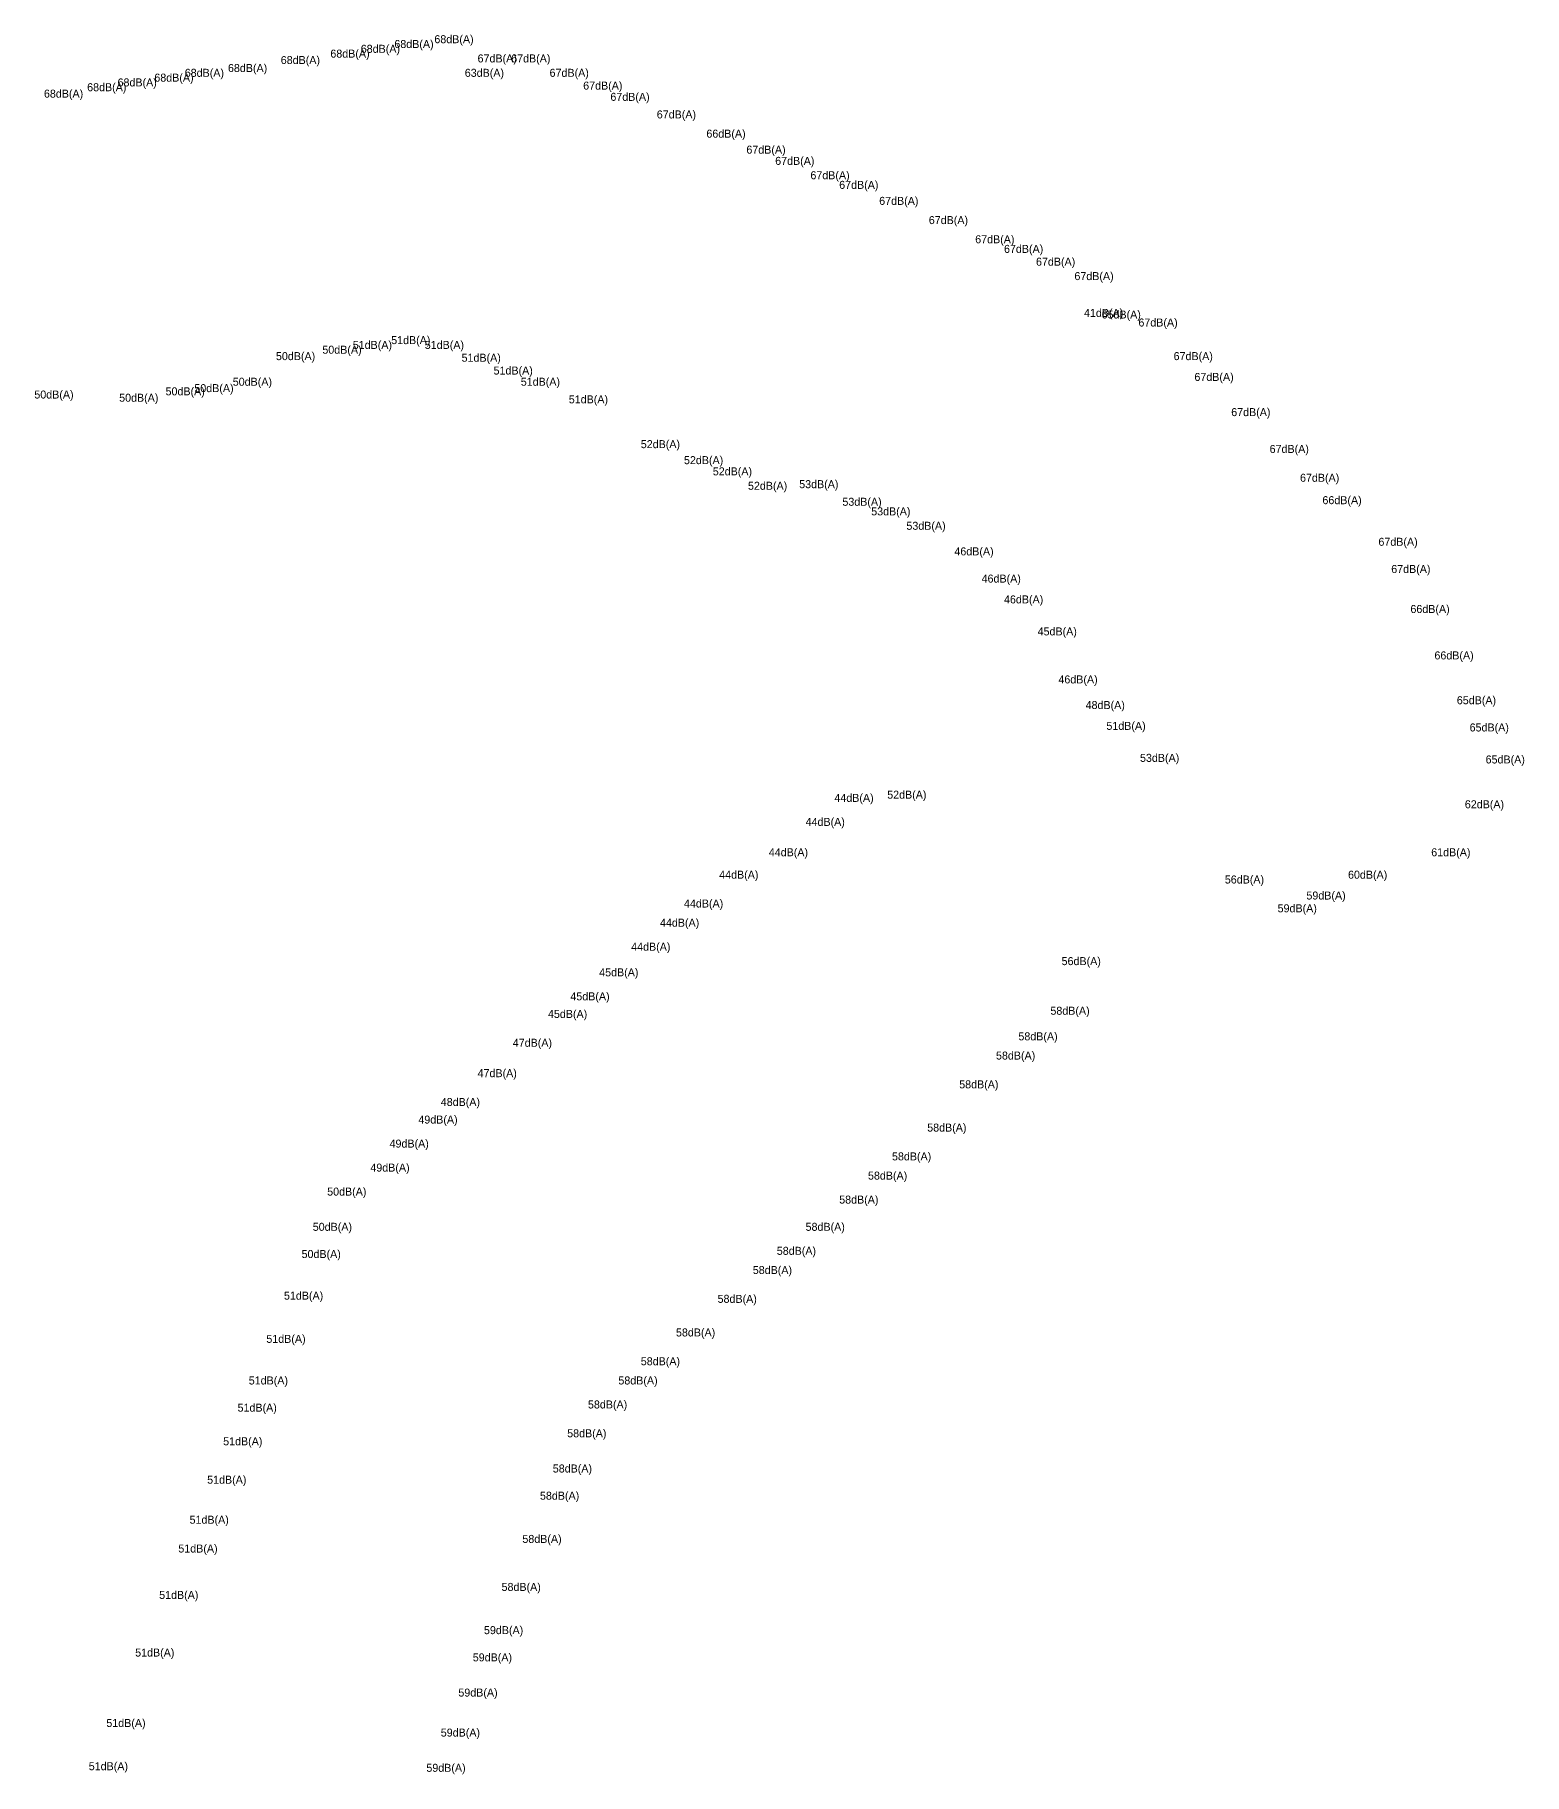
# Model space of a CAD drawing. Extents: x 846089 to 846361, y 827424 to 827644.
# Drawn here: x 846228.6 to 846321.7, y 827535 to 827643.7 of the extents above; entities that cross this region are included whole.
import ezdxf
from ezdxf.enums import TextEntityAlignment as Align

# ---------------------------------------------------------------- set-up
doc = ezdxf.new("R2010")
doc.units = 0
doc.layers.add('SPL_No_Exceedance', color=3, linetype='Continuous')
doc.styles.add('LiberationSerif', font='LiberationSerif-Regular.ttf')

msp = doc.modelspace()

# ---------------------------------------------------------------- texts
at = {"layer": 'SPL_No_Exceedance', "style": 'LiberationSerif'}
for s, p in [('68dB(A)', (846252.3, 827643.1)), ('68dB(A)', (846254.8, 827643.4)), ('68dB(A)', (846245.2, 827642.1)), ('68dB(A)', (846248.3, 827642.5)), ('68dB(A)', (846250.2, 827642.8)), ('67dB(A)', (846257.5, 827642.2)), ('67dB(A)', (846259.6, 827642.2)), ('68dB(A)', (846237.3, 827641)), ('68dB(A)', (846239.2, 827641.3)), ('68dB(A)', (846241.9, 827641.6)), ('63dB(A)', (846256.7, 827641.3)), ('67dB(A)', (846262, 827641.3)), ('68dB(A)', (846230.4, 827640)), ('68dB(A)', (846233.1, 827640.4)), ('68dB(A)', (846235, 827640.7)), ('67dB(A)', (846264.1, 827640.5)), ('67dB(A)', (846265.8, 827639.8)), ('67dB(A)', (846268.7, 827638.7)), ('66dB(A)', (846271.8, 827637.5)), ('67dB(A)', (846274.3, 827636.5)), ('67dB(A)', (846276.1, 827635.8)), ('67dB(A)', (846278.3, 827634.9)), ('67dB(A)', (846280.1, 827634.3)), ('67dB(A)', (846282.6, 827633.3)), ('67dB(A)', (846285.7, 827632.1)), ('67dB(A)', (846288.6, 827630.9)), ('67dB(A)', (846290.4, 827630.3)), ('67dB(A)', (846292.4, 827629.5)), ('67dB(A)', (846294.8, 827628.6)), ('41dB(A)', (846295.4, 827626.3)), ('65dB(A)', (846296.5, 827626.2)), ('67dB(A)', (846298.8, 827625.7)), ('51dB(A)', (846252.1, 827624.6)), ('50dB(A)', (846244.9, 827623.6)), ('50dB(A)', (846247.8, 827624)), ('51dB(A)', (846249.7, 827624.3)), ('51dB(A)', (846254.2, 827624.3)), ('51dB(A)', (846256.5, 827623.5)), ('67dB(A)', (846301, 827623.6)), ('51dB(A)', (846258.5, 827622.7)), ('50dB(A)', (846238, 827621.4)), ('50dB(A)', (846239.8, 827621.6)), ('50dB(A)', (846242.2, 827622)), ('51dB(A)', (846260.2, 827622)), ('67dB(A)', (846302.3, 827622.3)), ('50dB(A)', (846229.8, 827621.2)), ('50dB(A)', (846235.1, 827621)), ('51dB(A)', (846263.2, 827620.9)), ('67dB(A)', (846304.6, 827620.1)), ('52dB(A)', (846267.7, 827618.1)), ('52dB(A)', (846270.4, 827617.1)), ('67dB(A)', (846307, 827617.8)), ('52dB(A)', (846272.2, 827616.4)), ('67dB(A)', (846308.9, 827616)), ('52dB(A)', (846274.4, 827615.5)), ('53dB(A)', (846277.6, 827615.6)), ('53dB(A)', (846280.3, 827614.5)), ('53dB(A)', (846282.1, 827613.9)), ('66dB(A)', (846310.3, 827614.6)), ('53dB(A)', (846284.3, 827613)), ('67dB(A)', (846313.8, 827612)), ('46dB(A)', (846287.3, 827611.4)), ('46dB(A)', (846289, 827609.7)), ('67dB(A)', (846314.6, 827610.3)), ('46dB(A)', (846290.4, 827608.4)), ('66dB(A)', (846315.8, 827607.8)), ('45dB(A)', (846292.5, 827606.4)), ('66dB(A)', (846317.3, 827604.9)), ('46dB(A)', (846293.8, 827603.4)), ('48dB(A)', (846295.5, 827601.8)), ('65dB(A)', (846318.7, 827602.1)), ('51dB(A)', (846296.8, 827600.5)), ('65dB(A)', (846319.5, 827600.4)), ('53dB(A)', (846298.9, 827598.5)), ('65dB(A)', (846320.5, 827598.4)), ('44dB(A)', (846279.8, 827596)), ('52dB(A)', (846283.1, 827596.2)), ('62dB(A)', (846319.2, 827595.6)), ('44dB(A)', (846278, 827594.5)), ('44dB(A)', (846275.7, 827592.6)), ('61dB(A)', (846317.1, 827592.6)), ('44dB(A)', (846272.6, 827591.2)), ('56dB(A)', (846304.2, 827590.9)), ('60dB(A)', (846311.9, 827591.2)), ('59dB(A)', (846309.3, 827589.9)), ('44dB(A)', (846270.4, 827589.4)), ('59dB(A)', (846307.5, 827589.1)), ('44dB(A)', (846268.9, 827588.2)), ('44dB(A)', (846267.1, 827586.7)), ('56dB(A)', (846294, 827585.8)), ('45dB(A)', (846265.1, 827585.1)), ('45dB(A)', (846263.3, 827583.6)), ('45dB(A)', (846261.9, 827582.5)), ('58dB(A)', (846293.3, 827582.7)), ('58dB(A)', (846291.3, 827581.1)), ('47dB(A)', (846259.7, 827580.7)), ('58dB(A)', (846289.9, 827579.9)), ('47dB(A)', (846257.5, 827578.8)), ('58dB(A)', (846287.6, 827578.1)), ('48dB(A)', (846255.2, 827577)), ('49dB(A)', (846253.8, 827575.9)), ('58dB(A)', (846285.6, 827575.4)), ('49dB(A)', (846252, 827574.4)), ('58dB(A)', (846283.4, 827573.6)), ('49dB(A)', (846250.8, 827572.9)), ('58dB(A)', (846281.9, 827572.4)), ('50dB(A)', (846248.1, 827571.4)), ('58dB(A)', (846280.1, 827570.9)), ('50dB(A)', (846247.2, 827569.2)), ('58dB(A)', (846278, 827569.2)), ('50dB(A)', (846246.5, 827567.5)), ('58dB(A)', (846276.2, 827567.7)), ('58dB(A)', (846274.7, 827566.5)), ('51dB(A)', (846245.4, 827564.9)), ('58dB(A)', (846272.5, 827564.7)), ('51dB(A)', (846244.3, 827562.2)), ('58dB(A)', (846269.9, 827562.6)), ('58dB(A)', (846267.7, 827560.8)), ('51dB(A)', (846243.2, 827559.6)), ('58dB(A)', (846266.3, 827559.6)), ('51dB(A)', (846242.5, 827557.9)), ('58dB(A)', (846264.4, 827558.1)), ('58dB(A)', (846263.1, 827556.3)), ('51dB(A)', (846241.6, 827555.8)), ('58dB(A)', (846262.2, 827554.1)), ('51dB(A)', (846240.6, 827553.4)), ('58dB(A)', (846261.4, 827552.4)), ('51dB(A)', (846239.5, 827550.9)), ('58dB(A)', (846260.3, 827549.7)), ('51dB(A)', (846238.8, 827549.1)), ('58dB(A)', (846259, 827546.7)), ('51dB(A)', (846237.6, 827546.2)), ('59dB(A)', (846257.9, 827544)), ('51dB(A)', (846236.1, 827542.6)), ('59dB(A)', (846257.2, 827542.3)), ('59dB(A)', (846256.3, 827540.1)), ('51dB(A)', (846234.3, 827538.2)), ('59dB(A)', (846255.2, 827537.6)), ('51dB(A)', (846233.2, 827535.5)), ('59dB(A)', (846254.3, 827535.4))]:
    msp.add_text(s, height=0.5, dxfattribs=at).set_placement(p, align=Align.MIDDLE_CENTER)

doc.saveas('drawing.dxf')
